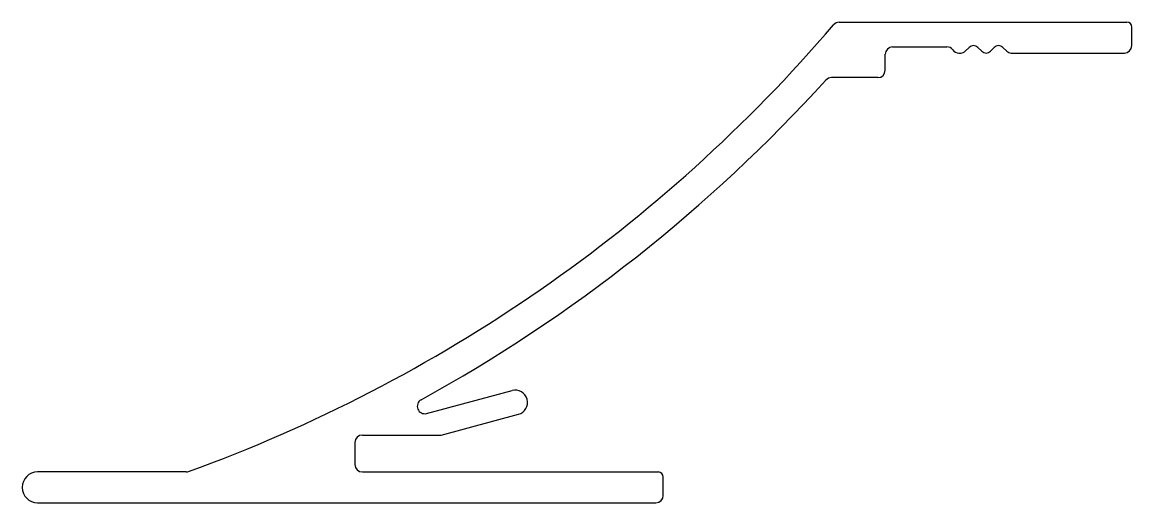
# Model space of a CAD drawing. Extents: x 1401.8 to 1446.8, y 924.1 to 943.6.
import ezdxf

# ---------------------------------------------------------------- set-up
doc = ezdxf.new("R2010")
doc.units = 0
doc.layers.get('0').update_dxf_attribs({"linetype": 'CONTINUOUS'})

msp = doc.modelspace()

# ---------------------------------------------------------------- linework, layer by layer
for p, q in [((1434.976, 943.593), (1446.642, 943.593)), ((1446.842, 942.643), (1446.842, 943.393)), ((1437.142, 942.593), (1439.338, 942.593)), ((1439.825, 942.343), (1439.913, 942.343)), ((1440.245, 942.572), (1440.09, 942.416)), ((1440.754, 942.416), (1440.599, 942.572)), ((1441.108, 942.416), (1441.263, 942.572)), ((1441.617, 942.572), (1441.773, 942.416)), ((1441.949, 942.343), (1446.542, 942.343)), ((1436.842, 941.643), (1436.842, 942.293)), ((1436.542, 941.343), (1434.659, 941.343)), ((1418.241, 927.724), (1421.708, 928.653)), ((1418.837, 926.848), (1421.967, 927.687)), ((1415.637, 926.848), (1418.837, 926.848)), ((1415.337, 926.548), (1415.337, 925.648)), ((1408.491, 925.348), (1402.467, 925.348)), ((1415.637, 925.348), (1427.642, 925.348)), ((1427.842, 924.398), (1427.842, 925.148)), ((1402.467, 924.098), (1427.542, 924.098))]:
    msp.add_line(p, q)
for centre, radius, start, end in [((1387.248, 984.108), 62.5, 289.96914, 319.46421), ((1434.976, 943.293), 0.3, 90, 139.4642), ((1446.642, 943.393), 0.2, 0, 90), ((1437.142, 942.293), 0.3, 90, 180), ((1439.338, 942.293), 0.3, 35.6853, 90), ((1439.825, 942.643), 0.3, 215.6853, 270), ((1439.913, 942.593), 0.25, 270, 315), ((1440.422, 942.395), 0.25, 45, 135), ((1440.931, 942.593), 0.25, 225, 315), ((1441.44, 942.395), 0.25, 45, 135), ((1441.949, 942.593), 0.25, 225, 270), ((1446.542, 942.643), 0.3, 270, 0), ((1436.542, 941.643), 0.3, 270, 0), ((1387.248, 984.108), 63.75, 298.86013, 317.74992), ((1434.659, 941.043), 0.3, 90, 137.7499), ((1421.837, 928.17), 0.5, 285, 105), ((1418.164, 928.013), 0.3, 118.8601, 285), ((1415.637, 926.548), 0.3, 90, 180), ((1402.467, 924.723), 0.625, 90, 270), ((1408.491, 925.648), 0.3, 270, 289.9691), ((1415.637, 925.648), 0.3, 180, 270), ((1427.642, 925.148), 0.2, 0, 90), ((1427.542, 924.398), 0.3, 270, 0)]:
    msp.add_arc(centre, radius, start, end)

doc.saveas('drawing.dxf')
